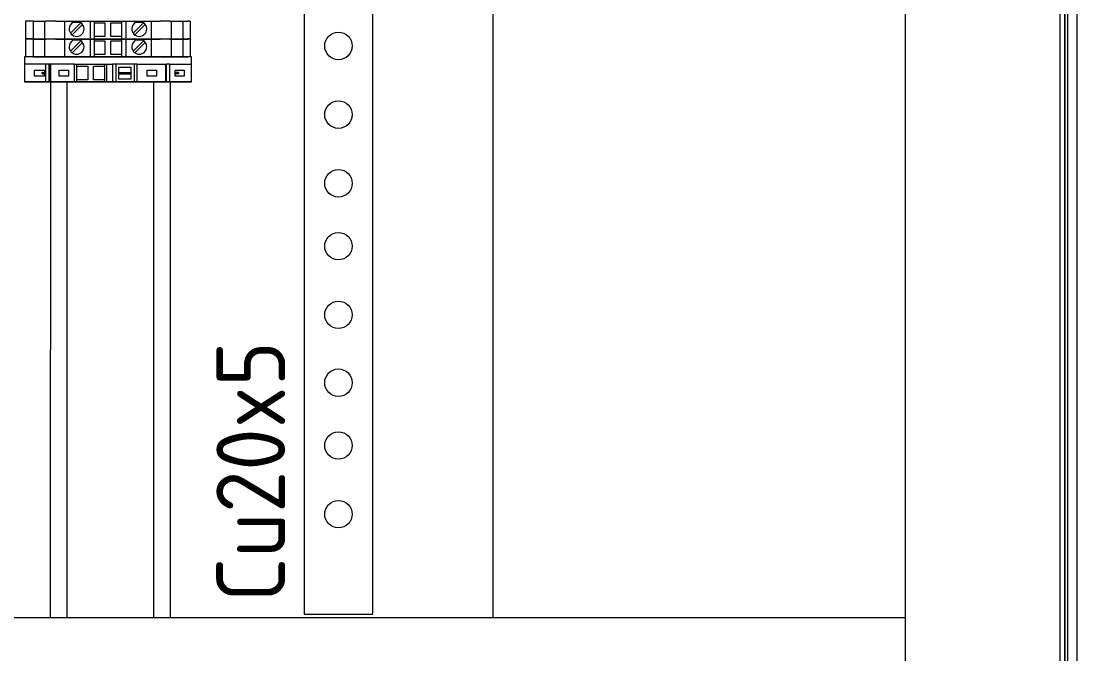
# Model space of a CAD drawing. Header units: millimetres. Extents: x 4962 to 7449, y 754 to 2938.
# Drawn here: x 7141.9 to 7449.3, y 1166 to 1350.2 of the extents above; entities that cross this region are included whole.
import ezdxf

# ---------------------------------------------------------------- set-up
doc = ezdxf.new("R2010")
doc.units = ezdxf.units.MM
doc.layers.add('000-PI-Oprema', color=30, linetype='Continuous', lineweight=5)
for name, color, linetype in [('000-PI-ORMAR', 2, 'Continuous'), ('002-PI-Kabelska kanalica', 150, 'Continuous'), ('004-PI-DIN Šina', 3, 'Continuous')]:
    doc.layers.add(name, color=color, linetype=linetype)
doc.styles.add('PI0', font='isocpeur.ttf', dxfattribs={"width": 0.9})

msp = doc.modelspace()

# ---------------------------------------------------------------- linework, layer by layer
at = {"color": 0, "linetype": 'ByBlock', "lineweight": 0}
for p, q in [((7150.41, 1332.52), (7150.33, 1176.59)), ((7155.33, 1176.59), (7155.33, 1332.53)), ((7180.4, 1332.52), (7180.4, 1176.59)), ((7185.4, 1176.59), (7185.4, 1332.52))]:
    msp.add_line(p, q, dxfattribs=at)
at = {"color": 0, "linetype": 'ByBlock', "lineweight": 0, "ltscale": 0.25}
msp.add_lwpolyline([(7142.85, 1339.87), (7142.85, 1332.52), (7191.45, 1332.52), (7191.45, 1339.87), (7142.85, 1339.87)], dxfattribs=at)
at = {"layer": '000-PI-Oprema', "color": 0, "linetype": 'ByBlock', "lineweight": 0}
for p, q in [((7142.85, 1339.87), (7142.85, 1332.52)), ((7191.45, 1339.87), (7142.85, 1339.87)), ((7149.12, 1337.67), (7142.85, 1337.67)), ((7149.12, 1332.52), (7149.12, 1337.67)), ((7150.06, 1337.67), (7149.12, 1337.67)), ((7150.06, 1332.52), (7150.06, 1337.67)), ((7150.16, 1337.67), (7150.06, 1337.67)), ((7150.16, 1337.67), (7150.16, 1332.52)), ((7150.41, 1337.67), (7150.16, 1337.67)), ((7150.41, 1337.67), (7150.41, 1332.52)), ((7157.44, 1337.67), (7150.41, 1337.67)), ((7157.44, 1337.67), (7158.15, 1337.67)), ((7157.44, 1332.52), (7157.44, 1337.67)), ((7158.15, 1337.1), (7158.15, 1337.67)), ((7158.15, 1337.67), (7166.15, 1337.67)), ((7166.15, 1337.67), (7166.15, 1337.1)), ((7166.15, 1337.67), (7166.87, 1337.67)), ((7166.87, 1337.67), (7168.54, 1337.67)), ((7166.87, 1332.52), (7166.87, 1337.67)), ((7169.47, 1337.67), (7168.54, 1337.67)), ((7168.54, 1337.67), (7168.54, 1332.52)), ((7174.84, 1337.67), (7169.47, 1337.67)), ((7169.47, 1337.67), (7169.47, 1332.52)), ((7174.84, 1337.67), (7174.84, 1332.52)), ((7175.66, 1337.67), (7174.84, 1337.67)), ((7175.66, 1332.52), (7175.66, 1337.67)), ((7175.66, 1337.67), (7183.89, 1337.67)), ((7183.89, 1337.67), (7183.89, 1332.52)), ((7183.89, 1337.67), (7184.15, 1337.67)), ((7184.15, 1332.52), (7184.15, 1337.67)), ((7184.15, 1337.67), (7184.25, 1337.67)), ((7185.19, 1337.67), (7184.25, 1337.67)), ((7184.25, 1332.52), (7184.25, 1337.67)), ((7185.19, 1337.67), (7191.45, 1337.67)), ((7185.19, 1332.52), (7185.19, 1337.67)), ((7191.45, 1332.52), (7191.45, 1339.87)), ((7145.75, 1334.25), (7145.75, 1335.95)), ((7145.75, 1335.95), (7148.65, 1335.95)), ((7148.65, 1334.25), (7145.75, 1334.25)), ((7148.14, 1335.3), (7148.01, 1335.3)), ((7148.01, 1334.9), (7148.01, 1335.3)), ((7148.14, 1334.9), (7148.01, 1334.9)), ((7148.14, 1335.3), (7148.14, 1334.9)), ((7148.14, 1335.3), (7148.65, 1335.3)), ((7148.14, 1334.9), (7148.65, 1334.9)), ((7148.65, 1335.95), (7148.65, 1335.3)), ((7148.65, 1335.3), (7148.65, 1334.9)), ((7148.65, 1334.9), (7148.65, 1334.25)), ((7153, 1335.95), (7155.7, 1335.95)), ((7153, 1334.25), (7153, 1335.95)), ((7155.7, 1334.25), (7153, 1334.25)), ((7155.7, 1335.95), (7155.7, 1334.25)), ((7158.15, 1333.1), (7158.15, 1337.1)), ((7158.15, 1337.1), (7161.3, 1337.1)), ((7161.3, 1337.1), (7161.3, 1333.1)), ((7163, 1337.1), (7166.15, 1337.1)), ((7163, 1333.1), (7163, 1337.1)), ((7166.15, 1337.1), (7166.15, 1333.1)), ((7170.38, 1336.85), (7173.83, 1336.85)), ((7170.38, 1335.3), (7170.38, 1336.85)), ((7170.38, 1335.3), (7173.83, 1335.3)), ((7170.38, 1334.9), (7170.38, 1335.3)), ((7170.38, 1334.9), (7173.83, 1334.9)), ((7170.38, 1333.35), (7170.38, 1334.9)), ((7173.83, 1336.85), (7173.83, 1335.3)), ((7173.83, 1335.3), (7173.83, 1334.9)), ((7173.83, 1334.9), (7173.83, 1333.35)), ((7178.6, 1335.95), (7181.3, 1335.95)), ((7178.6, 1334.25), (7178.6, 1335.95)), ((7181.3, 1334.25), (7178.6, 1334.25)), ((7181.3, 1335.95), (7181.3, 1334.25)), ((7186.7, 1335.3), (7186.7, 1335.95)), ((7186.7, 1335.95), (7189.4, 1335.95)), ((7186.7, 1334.9), (7186.7, 1335.3)), ((7186.7, 1335.3), (7187.04, 1335.3)), ((7186.7, 1334.9), (7187.04, 1334.9)), ((7186.7, 1334.25), (7186.7, 1334.9)), ((7189.4, 1334.25), (7186.7, 1334.25)), ((7187.04, 1335.3), (7187.04, 1334.9)), ((7187.74, 1335.3), (7187.04, 1335.3)), ((7187.74, 1334.9), (7187.04, 1334.9)), ((7187.74, 1335.3), (7187.74, 1334.9)), ((7189.4, 1335.95), (7189.4, 1334.25)), ((7150.06, 1332.52), (7149.12, 1332.52)), ((7150.16, 1332.52), (7150.06, 1332.52)), ((7150.41, 1332.52), (7150.16, 1332.52)), ((7157.44, 1332.52), (7158.15, 1332.52)), ((7161.3, 1333.1), (7158.15, 1333.1)), ((7158.15, 1332.52), (7158.15, 1333.1)), ((7166.15, 1333.1), (7163, 1333.1)), ((7166.15, 1333.1), (7166.15, 1332.52)), ((7173.83, 1333.35), (7170.38, 1333.35))]:
    msp.add_line(p, q, dxfattribs=at)
at = {"layer": '000-PI-Oprema', "color": 0, "linetype": 'ByBlock', "lineweight": 0, "ltscale": 0.25}
msp.add_line((7191.45, 1332.52), (7142.85, 1332.52), dxfattribs=at)
at = {"layer": '000-PI-ORMAR', "color": 0, "linetype": 'ByBlock', "lineweight": 0}
for p, q in [((7444.27, 2810.89), (7444.27, 826.39)), ((7445.77, 2810.89), (7445.77, 826.39)), ((7445.78, 826.39), (7445.78, 2810.89)), ((7446.55, 2790.39), (7446.55, 839.39)), ((7449.27, 2790.39), (7449.27, 839.39)), ((7143.15, 1350.22), (7143.15, 1350.22)), ((7145.35, 1350.22), (7143.15, 1350.22)), ((7143.15, 1350.22), (7143.15, 1345.07)), ((7145.35, 1350.22), (7145.35, 1350.22)), ((7145.35, 1350.22), (7146.95, 1350.22)), ((7145.35, 1350.22), (7145.35, 1345.07)), ((7146.95, 1350.22), (7149.09, 1350.22)), ((7147.4, 1350.22), (7147.4, 1350.22)), ((7148.71, 1350.22), (7148.71, 1345.07)), ((7149.47, 1350.22), (7149.09, 1350.22)), ((7151.98, 1350.22), (7149.47, 1350.22)), ((7149.65, 1350.22), (7149.65, 1350.22)), ((7151.15, 1350.22), (7151.15, 1350.22)), ((7151.98, 1350.22), (7154.55, 1350.22)), ((7152.3, 1350.22), (7152.3, 1350.22)), ((7154.55, 1350.22), (7161.95, 1350.22)), ((7154.55, 1350.22), (7154.55, 1345.07)), ((7159.3, 1349.74), (7156.26, 1346.7)), ((7156.97, 1349.87), (7156.97, 1349.87)), ((7159.09, 1349.87), (7156.97, 1349.87)), ((7157.35, 1350.22), (7157.35, 1350.22)), ((7159.09, 1349.87), (7159.09, 1349.87)), ((7159.3, 1349.74), (7159.3, 1349.74)), ((7161.95, 1350.22), (7163.15, 1350.22)), ((7161.95, 1350.22), (7161.95, 1345.07)), ((7163.15, 1350.22), (7163.15, 1350.22)), ((7163.15, 1350.22), (7171.15, 1350.22)), ((7163.15, 1350.22), (7163.15, 1345.07)), ((7163.15, 1349.75), (7166.3, 1349.75)), ((7163.15, 1349.75), (7163.15, 1349.75)), ((7166.3, 1349.75), (7166.3, 1345.72)), ((7166.3, 1349.75), (7166.3, 1349.75)), ((7168, 1345.72), (7168, 1349.75)), ((7168, 1349.75), (7171.15, 1349.75)), ((7168, 1349.75), (7168, 1349.75)), ((7171.15, 1350.22), (7171.15, 1350.22)), ((7171.15, 1350.22), (7172.35, 1350.22)), ((7171.15, 1350.22), (7171.15, 1345.07)), ((7171.15, 1349.75), (7171.15, 1349.75)), ((7172.35, 1350.22), (7179.75, 1350.22)), ((7172.35, 1350.22), (7172.35, 1345.07)), ((7177.55, 1349.74), (7174.51, 1346.7)), ((7175.22, 1349.87), (7175.22, 1349.87)), ((7177.34, 1349.87), (7175.22, 1349.87)), ((7177.34, 1349.87), (7177.34, 1349.87)), ((7177.55, 1349.74), (7177.55, 1349.74)), ((7179.75, 1350.22), (7182.33, 1350.22)), ((7179.75, 1350.22), (7179.75, 1345.07)), ((7184.84, 1350.22), (7182.33, 1350.22)), ((7183.15, 1350.22), (7183.15, 1350.22)), ((7183.45, 1350.22), (7183.45, 1350.22)), ((7184.35, 1350.22), (7184.35, 1350.22)), ((7185.22, 1350.22), (7184.84, 1350.22)), ((7185.22, 1350.22), (7187.36, 1350.22)), ((7185.59, 1350.22), (7185.59, 1345.07)), ((7186.9, 1350.22), (7186.9, 1350.22)), ((7187.36, 1350.22), (7188.95, 1350.22)), ((7188.95, 1350.22), (7188.95, 1350.22)), ((7188.95, 1350.22), (7190.15, 1350.22)), ((7188.95, 1350.22), (7188.95, 1345.07)), ((7189.65, 1350.22), (7189.65, 1350.22)), ((7190.15, 1350.22), (7190.15, 1350.22)), ((7190.15, 1350.22), (7190.47, 1350.22)), ((7191.15, 1350.22), (7190.47, 1350.22)), ((7191.15, 1350.22), (7191.15, 1350.22)), ((7191.15, 1350.22), (7191.15, 1345.07)), ((7156.26, 1346.7), (7156.26, 1346.7)), ((7156.76, 1346.21), (7159.79, 1349.24)), ((7159.79, 1349.24), (7159.79, 1349.24)), ((7161.95, 1349.27), (7161.95, 1346.67)), ((7161.95, 1349.27), (7161.95, 1349.27)), ((7161.95, 1346.67), (7161.95, 1346.67)), ((7172.35, 1349.27), (7172.35, 1346.67)), ((7172.35, 1349.27), (7172.35, 1349.27)), ((7172.35, 1346.67), (7172.35, 1346.67)), ((7174.51, 1346.7), (7174.51, 1346.7)), ((7175.01, 1346.21), (7178.04, 1349.24)), ((7178.04, 1349.24), (7178.04, 1349.24)), ((7145.35, 1345.07), (7143.15, 1345.07)), ((7143.15, 1345.07), (7143.15, 1345.07)), ((7143.15, 1345.02), (7143.15, 1345.02)), ((7145.35, 1345.02), (7143.15, 1345.02)), ((7143.15, 1345.02), (7143.15, 1339.87)), ((7145.35, 1345.07), (7146.95, 1345.07)), ((7145.35, 1345.07), (7145.35, 1345.07)), ((7145.35, 1345.02), (7145.35, 1345.02)), ((7145.35, 1345.02), (7146.95, 1345.02)), ((7145.35, 1345.02), (7145.35, 1339.87)), ((7146.95, 1345.07), (7149.09, 1345.07)), ((7146.95, 1345.02), (7149.09, 1345.02)), ((7147.4, 1345.07), (7147.4, 1345.07)), ((7147.4, 1345.02), (7147.4, 1345.02)), ((7148.71, 1345.02), (7148.71, 1339.87)), ((7149.09, 1345.07), (7149.47, 1345.07)), ((7149.47, 1345.02), (7149.09, 1345.02)), ((7149.47, 1345.07), (7151.98, 1345.07)), ((7151.98, 1345.02), (7149.47, 1345.02)), ((7149.65, 1345.07), (7149.65, 1345.07)), ((7149.65, 1345.02), (7149.65, 1345.02)), ((7151.15, 1345.02), (7151.15, 1345.02)), ((7151.98, 1345.07), (7154.55, 1345.07)), ((7151.98, 1345.02), (7154.55, 1345.02)), ((7152.3, 1345.07), (7152.3, 1345.07)), ((7152.3, 1345.02), (7152.3, 1345.02)), ((7154.55, 1345.07), (7161.95, 1345.07)), ((7154.55, 1345.02), (7161.95, 1345.02)), ((7154.55, 1345.02), (7154.55, 1339.87)), ((7159.3, 1344.54), (7156.26, 1341.5)), ((7156.76, 1346.21), (7156.76, 1346.21)), ((7156.76, 1341.01), (7159.79, 1344.04)), ((7156.97, 1344.67), (7156.97, 1344.67)), ((7159.09, 1344.67), (7156.97, 1344.67)), ((7157.35, 1345.07), (7157.35, 1345.07)), ((7157.35, 1345.02), (7157.35, 1345.02)), ((7159.09, 1344.67), (7159.09, 1344.67)), ((7159.3, 1344.54), (7159.3, 1344.54)), ((7159.79, 1344.04), (7159.79, 1344.04)), ((7161.95, 1345.07), (7163.15, 1345.07)), ((7161.95, 1345.02), (7163.15, 1345.02)), ((7161.95, 1345.02), (7161.95, 1339.87)), ((7161.95, 1344.07), (7161.95, 1341.47)), ((7161.95, 1344.07), (7161.95, 1344.07)), ((7166.3, 1345.72), (7163.15, 1345.72)), ((7163.15, 1345.72), (7163.15, 1345.72)), ((7163.15, 1345.07), (7171.15, 1345.07)), ((7163.15, 1345.07), (7163.15, 1345.07)), ((7163.15, 1345.02), (7163.15, 1345.02)), ((7163.15, 1345.02), (7171.15, 1345.02)), ((7163.15, 1345.02), (7163.15, 1339.87)), ((7163.15, 1344.55), (7166.3, 1344.55)), ((7163.15, 1344.55), (7163.15, 1344.55)), ((7166.3, 1345.72), (7166.3, 1345.72)), ((7166.3, 1344.55), (7166.3, 1340.52)), ((7166.3, 1344.55), (7166.3, 1344.55)), ((7171.15, 1345.72), (7168, 1345.72)), ((7168, 1345.72), (7168, 1345.72)), ((7168, 1340.52), (7168, 1344.55)), ((7168, 1344.55), (7171.15, 1344.55)), ((7168, 1344.55), (7168, 1344.55)), ((7171.15, 1345.72), (7171.15, 1345.72)), ((7171.15, 1345.07), (7172.35, 1345.07)), ((7171.15, 1345.07), (7171.15, 1345.07)), ((7171.15, 1345.02), (7171.15, 1345.02)), ((7171.15, 1345.02), (7172.35, 1345.02)), ((7171.15, 1345.02), (7171.15, 1339.87)), ((7171.15, 1344.55), (7171.15, 1344.55)), ((7172.35, 1345.07), (7179.75, 1345.07)), ((7172.35, 1345.02), (7179.75, 1345.02)), ((7172.35, 1345.02), (7172.35, 1339.87)), ((7172.35, 1344.07), (7172.35, 1341.47)), ((7172.35, 1344.07), (7172.35, 1344.07)), ((7177.55, 1344.54), (7174.51, 1341.5)), ((7175.01, 1346.21), (7175.01, 1346.21)), ((7175.01, 1341.01), (7178.04, 1344.04)), ((7175.22, 1344.67), (7175.22, 1344.67)), ((7177.34, 1344.67), (7175.22, 1344.67)), ((7177.34, 1344.67), (7177.34, 1344.67)), ((7177.55, 1344.54), (7177.55, 1344.54)), ((7178.04, 1344.04), (7178.04, 1344.04)), ((7179.75, 1345.07), (7182.33, 1345.07)), ((7179.75, 1345.02), (7182.33, 1345.02)), ((7179.75, 1345.02), (7179.75, 1339.87)), ((7182.33, 1345.07), (7184.84, 1345.07)), ((7184.84, 1345.02), (7182.33, 1345.02)), ((7183.15, 1345.02), (7183.15, 1345.02)), ((7183.45, 1345.07), (7183.45, 1345.07)), ((7183.45, 1345.02), (7183.45, 1345.02)), ((7184.35, 1345.07), (7184.35, 1345.07)), ((7184.35, 1345.02), (7184.35, 1345.02)), ((7184.84, 1345.07), (7185.22, 1345.07)), ((7185.22, 1345.02), (7184.84, 1345.02)), ((7185.22, 1345.07), (7187.36, 1345.07)), ((7185.22, 1345.02), (7187.36, 1345.02)), ((7185.59, 1345.02), (7185.59, 1339.87)), ((7186.9, 1345.07), (7186.9, 1345.07)), ((7186.9, 1345.02), (7186.9, 1345.02)), ((7187.36, 1345.07), (7188.95, 1345.07)), ((7187.36, 1345.02), (7188.95, 1345.02)), ((7188.95, 1345.07), (7190.15, 1345.07)), ((7188.95, 1345.07), (7188.95, 1345.07)), ((7188.95, 1345.02), (7188.95, 1345.02)), ((7188.95, 1345.02), (7190.15, 1345.02)), ((7188.95, 1345.02), (7188.95, 1339.87)), ((7189.65, 1345.02), (7189.65, 1345.02)), ((7190.15, 1345.07), (7190.47, 1345.07)), ((7190.15, 1345.07), (7190.15, 1345.07)), ((7190.15, 1345.02), (7190.15, 1345.02)), ((7190.15, 1345.02), (7190.47, 1345.02)), ((7191.15, 1345.07), (7190.47, 1345.07)), ((7191.15, 1345.02), (7190.47, 1345.02)), ((7191.15, 1345.07), (7191.15, 1345.07)), ((7191.15, 1345.02), (7191.15, 1345.02)), ((7191.15, 1345.02), (7191.15, 1339.87)), ((7156.26, 1341.5), (7156.26, 1341.5)), ((7156.76, 1341.01), (7156.76, 1341.01)), ((7161.95, 1341.47), (7161.95, 1341.47)), ((7166.3, 1340.52), (7163.15, 1340.52)), ((7163.15, 1340.52), (7163.15, 1340.52)), ((7166.3, 1340.52), (7166.3, 1340.52)), ((7171.15, 1340.52), (7168, 1340.52)), ((7168, 1340.52), (7168, 1340.52)), ((7171.15, 1340.52), (7171.15, 1340.52)), ((7172.35, 1341.47), (7172.35, 1341.47)), ((7174.51, 1341.5), (7174.51, 1341.5)), ((7175.01, 1341.01), (7175.01, 1341.01)), ((7145.35, 1339.87), (7143.15, 1339.87)), ((7143.15, 1339.87), (7143.15, 1339.87)), ((7145.35, 1339.87), (7146.95, 1339.87)), ((7145.35, 1339.87), (7145.35, 1339.87)), ((7146.95, 1339.87), (7149.09, 1339.87)), ((7147.4, 1339.87), (7147.4, 1339.87)), ((7149.09, 1339.87), (7149.47, 1339.87)), ((7149.47, 1339.87), (7151.98, 1339.87)), ((7149.65, 1339.87), (7149.65, 1339.87)), ((7151.98, 1339.87), (7154.55, 1339.87)), ((7152.3, 1339.87), (7152.3, 1339.87)), ((7154.55, 1339.87), (7161.95, 1339.87)), ((7157.35, 1339.87), (7157.35, 1339.87)), ((7161.95, 1339.87), (7163.15, 1339.87)), ((7163.15, 1339.87), (7171.15, 1339.87)), ((7163.15, 1339.87), (7163.15, 1339.87)), ((7171.15, 1339.87), (7172.35, 1339.87)), ((7171.15, 1339.87), (7171.15, 1339.87)), ((7172.35, 1339.87), (7179.75, 1339.87)), ((7179.75, 1339.87), (7182.33, 1339.87)), ((7182.33, 1339.87), (7184.84, 1339.87)), ((7183.45, 1339.87), (7183.45, 1339.87)), ((7184.35, 1339.87), (7184.35, 1339.87)), ((7184.84, 1339.87), (7185.22, 1339.87)), ((7185.22, 1339.87), (7187.36, 1339.87)), ((7186.9, 1339.87), (7186.9, 1339.87)), ((7187.36, 1339.87), (7188.95, 1339.87)), ((7188.95, 1339.87), (7190.15, 1339.87)), ((7188.95, 1339.87), (7188.95, 1339.87)), ((7190.15, 1339.87), (7190.47, 1339.87)), ((7190.15, 1339.87), (7190.15, 1339.87)), ((7191.15, 1339.87), (7190.47, 1339.87)), ((7191.15, 1339.87), (7191.15, 1339.87))]:
    msp.add_line(p, q, dxfattribs=at)
at = {"layer": '000-PI-ORMAR', "color": 18, "linetype": 'ByBlock', "lineweight": 0, "true_color": 0x000000}
msp.add_line((7399.27, 2758.89), (7399.27, 868.89), dxfattribs=at)
at = {"layer": '000-PI-ORMAR', "color": 0, "linetype": 'ByBlock', "lineweight": 0}
for centre, start, end in [((7158.03, 1347.97), 119.1246, 180), ((7158.03, 1347.97), 0, 60.8754), ((7176.28, 1347.97), 119.1246, 180), ((7176.28, 1347.97), 0, 60.8754), ((7158.03, 1347.97), 180, 0), ((7176.28, 1347.97), 180, 0), ((7158.03, 1342.77), 119.1246, 180), ((7158.03, 1342.77), 0, 60.8754), ((7176.28, 1342.77), 119.1246, 180), ((7176.28, 1342.77), 0, 60.8754), ((7158.03, 1342.77), 180, 0), ((7176.28, 1342.77), 180, 0)]:
    msp.add_arc(centre, 2.17, start, end, dxfattribs=at)
at = {"layer": '002-PI-Kabelska kanalica', "color": 0, "linetype": 'ByBlock', "lineweight": 0}
for p, q in [((7279.27, 2704.54), (7279.27, 1176.54)), ((7399.27, 2704.54), (7399.27, 1176.54)), ((5236.27, 1176.59), (7399.27, 1176.59)), ((7279.27, 1176.54), (7399.27, 1176.54)), ((7399.27, 1176.59), (7399.27, 1076.59))]:
    msp.add_line(p, q, dxfattribs=at)
at = {"layer": '004-PI-DIN Šina', "color": 0, "linetype": 'ByBlock', "lineweight": 0}
for p, q in [((7224.79, 2604.95), (7224.27, 1177.54)), ((7244.27, 1177.54), (7244.79, 2604.95)), ((7224.27, 1177.54), (7244.27, 1177.54))]:
    msp.add_line(p, q, dxfattribs=at)
at = {"layer": '004-PI-DIN Šina', "color": 0, "linetype": 'ByBlock', "lineweight": 0, "ltscale": 0.01}
for centre in [(7234.27, 1343.01), (7234.27, 1323.01), (7234.27, 1303.01), (7234.27, 1284.72), (7234.27, 1264.72), (7234.27, 1244.95), (7234.27, 1226.66), (7234.27, 1206.66), (7234.27, 1206.66)]:
    msp.add_circle(centre, 4, dxfattribs=at)

# ---------------------------------------------------------------- texts
at = {"color": 0, "style": 'PI0', "width": 0.9}
msp.add_text('Cu20x5', height=20, rotation=90, dxfattribs=at).set_placement((7218.74, 1181.08))

doc.saveas('drawing.dxf')
